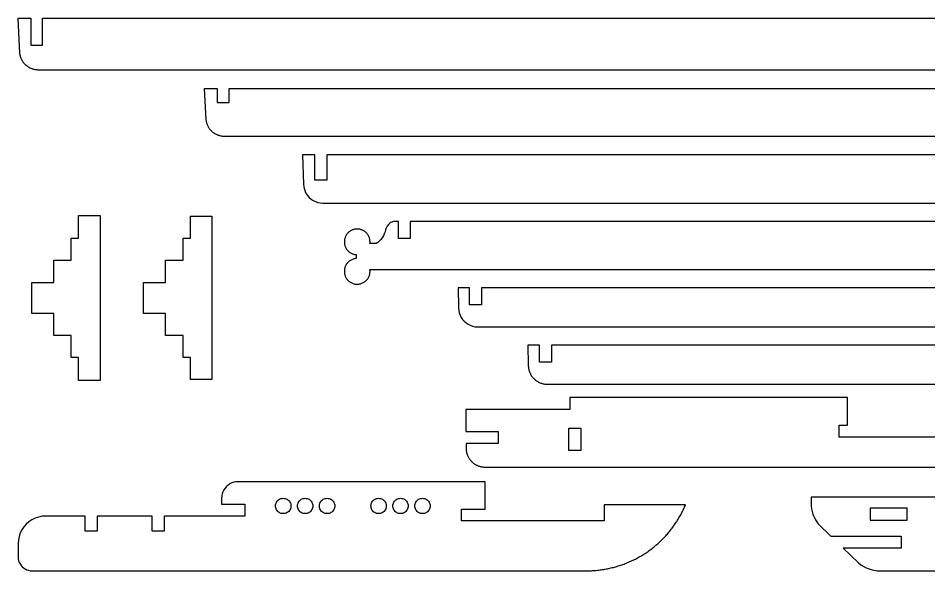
# Model space of a CAD drawing. Header units: millimetres. Extents: x -913 to 55, y -4 to 461.
# Drawn here: x -425.7 to -158.5, y 13 to 175.2 of the extents above; entities that cross this region are included whole.
import ezdxf

# ---------------------------------------------------------------- set-up
doc = ezdxf.new("R2010")
doc.units = ezdxf.units.MM
doc.header["$MEASUREMENT"] = 0
doc.layers.add('Inner_Cut', color=10, linetype='Continuous')

msp = doc.modelspace()

# ---------------------------------------------------------------- linework, layer by layer
for points in [[(-76.01, 160.04), (-419.71, 160.04), (-419.88, 160.04), (-420.05, 160.05), (-420.21, 160.06), (-420.38, 160.08), (-420.55, 160.1), (-420.71, 160.13), (-420.88, 160.16), (-421.04, 160.2), (-421.21, 160.24), (-421.37, 160.29), (-421.53, 160.35), (-421.69, 160.4), (-421.84, 160.47), (-422, 160.54), (-422.15, 160.61), (-422.3, 160.69), (-422.45, 160.77), (-422.59, 160.85), (-422.73, 160.95), (-422.87, 161.04), (-423.01, 161.14), (-423.14, 161.24), (-423.27, 161.35), (-423.4, 161.46), (-423.52, 161.58), (-423.64, 161.7), (-423.76, 161.82), (-423.87, 161.95), (-423.98, 162.08), (-424.08, 162.21), (-424.18, 162.35), (-424.28, 162.49), (-424.37, 162.63), (-424.46, 162.77), (-424.54, 162.92), (-424.62, 163.07), (-424.69, 163.22), (-424.76, 163.38), (-424.82, 163.53), (-424.88, 163.69), (-424.93, 163.85), (-424.98, 164.01), (-425.03, 164.17), (-425.06, 164.34), (-425.1, 164.5), (-425.13, 164.67), (-425.15, 164.84), (-425.17, 165), (-425.65, 175.25), (-421.98, 175.25), (-421.98, 167.29), (-418.48, 167.29), (-418.48, 175.25), (-131.91, 175.25)], [(-42.85, 140.51), (-365.04, 140.51), (-365.21, 140.52), (-365.38, 140.52), (-365.55, 140.54), (-365.71, 140.55), (-365.88, 140.58), (-366.05, 140.61), (-366.21, 140.64), (-366.38, 140.68), (-366.54, 140.72), (-366.7, 140.77), (-366.86, 140.82), (-367.02, 140.88), (-367.18, 140.95), (-367.33, 141.01), (-367.48, 141.09), (-367.63, 141.16), (-367.78, 141.25), (-367.93, 141.33), (-368.07, 141.42), (-368.21, 141.52), (-368.34, 141.62), (-368.48, 141.72), (-368.61, 141.83), (-368.73, 141.94), (-368.86, 142.06), (-368.98, 142.18), (-369.09, 142.3), (-369.2, 142.43), (-369.31, 142.55), (-369.41, 142.69), (-369.51, 142.82), (-369.61, 142.96), (-369.7, 143.1), (-369.79, 143.25), (-369.87, 143.4), (-369.95, 143.55), (-370.02, 143.7), (-370.09, 143.85), (-370.15, 144.01), (-370.21, 144.17), (-370.27, 144.33), (-370.31, 144.49), (-370.36, 144.65), (-370.4, 144.82), (-370.43, 144.98), (-370.46, 145.15), (-370.48, 145.31), (-370.5, 145.48), (-370.99, 154.65), (-367.31, 154.65), (-367.31, 150.46), (-363.81, 150.46), (-363.81, 154.65), (-77.24, 154.65)], [(-48.52, 135.13), (-335.09, 135.13), (-335.09, 127.71), (-338.59, 127.71), (-338.59, 135.13), (-342.26, 135.13), (-341.93, 126.49), (-341.87, 125.77), (-341.71, 125.06), (-341.47, 124.38), (-341.14, 123.73), (-340.73, 123.14), (-340.25, 122.6), (-339.7, 122.12), (-339.09, 121.72), (-338.44, 121.41), (-337.75, 121.18), (-337.04, 121.04), (-336.32, 120.99), (-23.44, 120.99)], [(-24.07, 115.61), (-310.63, 115.61), (-310.63, 110.61), (-314.13, 110.61), (-314.13, 115.61), (-315.54, 115.61), (-315.82, 115.51), (-316.09, 115.39), (-316.35, 115.24), (-316.6, 115.07), (-316.83, 114.88), (-317.04, 114.67), (-317.23, 114.44), (-317.4, 114.2), (-317.55, 113.94), (-317.68, 113.67), (-317.78, 113.39), (-317.86, 113.1), (-318.02, 112.5), (-318.25, 111.91), (-318.53, 111.34), (-318.86, 110.81), (-319.25, 110.31), (-319.68, 109.85), (-320.15, 109.44), (-320.66, 109.07), (-322.47, 109.07), (-322.45, 109.29), (-322.44, 109.51), (-322.44, 109.72), (-322.45, 109.94), (-322.48, 110.16), (-322.52, 110.38), (-322.57, 110.59), (-322.64, 110.8), (-322.71, 111), (-322.8, 111.2), (-322.9, 111.4), (-323.01, 111.59), (-323.13, 111.77), (-323.26, 111.94), (-323.4, 112.11), (-323.55, 112.27), (-323.71, 112.42), (-323.88, 112.56), (-324.06, 112.69), (-324.24, 112.81), (-324.43, 112.92), (-324.63, 113.01), (-324.83, 113.1), (-325.03, 113.17), (-325.24, 113.24), (-325.46, 113.29), (-325.67, 113.32), (-325.89, 113.35), (-326.11, 113.36), (-326.33, 113.36), (-326.54, 113.35), (-326.76, 113.32), (-326.98, 113.28), (-327.19, 113.23), (-327.4, 113.17), (-327.6, 113.09), (-327.8, 113.01), (-328, 112.91), (-328.19, 112.8), (-328.37, 112.68), (-328.55, 112.55), (-328.71, 112.41), (-328.87, 112.26), (-329.02, 112.1), (-329.16, 111.93), (-329.3, 111.75), (-329.42, 111.57), (-329.52, 111.38), (-329.62, 111.19), (-329.71, 110.99), (-329.78, 110.78), (-329.85, 110.57), (-329.9, 110.36), (-329.94, 110.14), (-329.96, 109.92), (-329.97, 109.71), (-329.97, 109.49), (-329.96, 109.27), (-329.94, 109.05), (-329.9, 108.84), (-329.85, 108.62), (-329.79, 108.41), (-329.71, 108.21), (-329.63, 108.01), (-329.53, 107.81), (-329.42, 107.62), (-329.3, 107.44), (-329.17, 107.26), (-329.03, 107.09), (-328.88, 106.94), (-328.72, 106.78), (-328.55, 106.64), (-328.38, 106.51), (-328.2, 106.39), (-328.01, 106.28), (-327.81, 106.18), (-327.61, 106.1), (-327.41, 106.02), (-327.2, 105.96), (-326.99, 105.9), (-326.77, 105.87), (-326.55, 105.84), (-326.55, 104.7), (-326.77, 104.67), (-326.99, 104.63), (-327.2, 104.58), (-327.41, 104.52), (-327.61, 104.44), (-327.81, 104.36), (-328.01, 104.26), (-328.2, 104.15), (-328.38, 104.03), (-328.55, 103.89), (-328.72, 103.75), (-328.88, 103.6), (-329.03, 103.44), (-329.17, 103.28), (-329.3, 103.1), (-329.42, 102.92), (-329.53, 102.73), (-329.63, 102.53), (-329.71, 102.33), (-329.79, 102.12), (-329.85, 101.91), (-329.9, 101.7), (-329.94, 101.49), (-329.96, 101.27), (-329.97, 101.05), (-329.97, 100.83), (-329.96, 100.61), (-329.94, 100.4), (-329.9, 100.18), (-329.85, 99.97), (-329.78, 99.76), (-329.71, 99.55), (-329.62, 99.35), (-329.52, 99.16), (-329.42, 98.97), (-329.3, 98.78), (-329.16, 98.61), (-329.02, 98.44), (-328.87, 98.28), (-328.71, 98.13), (-328.55, 97.99), (-328.37, 97.86), (-328.19, 97.74), (-328, 97.63), (-327.8, 97.53), (-327.6, 97.45), (-327.4, 97.37), (-327.19, 97.31), (-326.98, 97.26), (-326.76, 97.22), (-326.54, 97.19), (-326.33, 97.18), (-326.11, 97.18), (-325.89, 97.19), (-325.67, 97.22), (-325.46, 97.25), (-325.24, 97.3), (-325.03, 97.36), (-324.83, 97.44), (-324.63, 97.52), (-324.43, 97.62), (-324.24, 97.73), (-324.06, 97.85), (-323.88, 97.98), (-323.71, 98.12), (-323.55, 98.27), (-323.4, 98.43), (-323.26, 98.59), (-323.13, 98.77), (-323.01, 98.95), (-322.9, 99.14), (-322.8, 99.34), (-322.71, 99.54), (-322.64, 99.74), (-322.57, 99.95), (-322.52, 100.16), (-322.48, 100.38), (-322.45, 100.6), (-322.44, 100.81), (-322.44, 101.03), (-322.45, 101.25), (-322.47, 101.47), (-8.67, 101.47)], [(-3.16, 96.08), (-289.72, 96.08), (-289.72, 91.09), (-293.22, 91.09), (-293.22, 96.08), (-296.63, 96.08), (-296.47, 90.16), (-296.41, 89.44), (-296.26, 88.74), (-296.01, 88.07), (-295.69, 87.43), (-295.29, 86.84), (-294.81, 86.3), (-294.28, 85.82), (-293.68, 85.42), (-293.04, 85.1), (-292.37, 84.86), (-291.67, 84.7), (-290.95, 84.64), (3.89, 84.64)], [(17.36, 79.25), (-269.21, 79.25), (-269.21, 74.26), (-272.71, 74.26), (-272.71, 79.25), (-276.12, 79.25), (-276, 73.4), (-276, 73.16), (-275.99, 72.92), (-275.96, 72.67), (-275.93, 72.43), (-275.88, 72.19), (-275.82, 71.96), (-275.76, 71.72), (-275.68, 71.49), (-275.59, 71.26), (-275.5, 71.04), (-275.39, 70.82), (-275.28, 70.61), (-275.15, 70.4), (-275.02, 70.2), (-274.87, 70), (-274.72, 69.81), (-274.56, 69.63), (-274.4, 69.45), (-274.22, 69.28), (-274.04, 69.12), (-273.85, 68.97), (-273.65, 68.82), (-273.45, 68.69), (-273.24, 68.56), (-273.03, 68.44), (-272.81, 68.33), (-272.59, 68.24), (-272.36, 68.15), (-272.13, 68.07), (-271.9, 68), (-271.66, 67.94), (-271.43, 67.89), (-271.19, 67.86), (-270.94, 67.83), (-270.7, 67.81), (-270.46, 67.81), (24.4, 67.81)], [(-147.97, 52.3), (-184.76, 52.3), (-184.76, 55.8), (-182.34, 55.8), (-182.34, 63.87), (-263.84, 63.87), (-263.84, 60.41), (-294.35, 60.41), (-294.33, 53.91), (-284.83, 53.91), (-284.83, 50.41), (-294.28, 50.41), (-294.26, 49.17), (-294.26, 48.98), (-294.26, 48.8), (-294.25, 48.62), (-294.23, 48.43), (-294.21, 48.25), (-294.18, 48.07), (-294.14, 47.89), (-294.1, 47.71), (-294.05, 47.53), (-294, 47.35), (-293.94, 47.18), (-293.88, 47.01), (-293.81, 46.84), (-293.73, 46.67), (-293.65, 46.5), (-293.56, 46.34), (-293.47, 46.18), (-293.37, 46.02), (-293.27, 45.87), (-293.16, 45.72), (-293.05, 45.58), (-292.93, 45.43), (-292.81, 45.3), (-292.68, 45.16), (-292.55, 45.03), (-292.42, 44.91), (-292.28, 44.79), (-292.14, 44.67), (-291.99, 44.56), (-291.84, 44.45), (-291.68, 44.35), (-291.53, 44.26), (-291.37, 44.16), (-291.2, 44.08), (-291.04, 44), (-290.87, 43.93), (-290.7, 43.86), (-290.53, 43.79), (-290.35, 43.74), (-290.17, 43.69), (-289.99, 43.64), (-289.81, 43.6), (-289.63, 43.57), (-289.45, 43.54), (-289.27, 43.52), (-289.08, 43.5), (-288.9, 43.49), (-288.72, 43.49), (26, 43.49)], [(-141.65, 34.63), (-193.01, 34.63), (-193.01, 32.05), (-192.93, 31.21), (-192.53, 29.69), (-191.78, 28.03), (-190.92, 26.78), (-187.24, 23.2), (-166.66, 23.2), (-166.66, 19.7), (-183.61, 19.7), (-179.16, 15.41), (-178.41, 14.8), (-176.88, 13.93), (-175.16, 13.31), (-173.68, 13.05), (-173.28, 13.04), (26, 13.04)]]:
    msp.add_lwpolyline(points)
for points in [[(-415.2, 88.56), (-421.66, 88.56), (-421.66, 97.71), (-415.2, 97.71), (-415.2, 104.18), (-410.09, 104.18), (-410.09, 110.64), (-407.93, 110.64), (-407.93, 117.37), (-401.59, 117.37), (-401.59, 68.91), (-407.93, 68.91), (-407.93, 75.64), (-410.09, 75.64), (-410.09, 82.1), (-415.2, 82.1)], [(-382.42, 88.56), (-388.88, 88.56), (-388.88, 97.71), (-382.42, 97.71), (-382.42, 104.18), (-377.3, 104.18), (-377.3, 110.64), (-375.15, 110.64), (-375.15, 117.1), (-368.81, 117.1), (-368.81, 69.18), (-375.15, 69.18), (-375.15, 75.64), (-377.3, 75.64), (-377.3, 82.1), (-382.42, 82.1)], [(-417.62, 29.1), (-418.67, 29.03), (-419.7, 28.83), (-420.69, 28.49), (-421.64, 28.03), (-422.51, 27.44), (-423.3, 26.75), (-423.99, 25.96), (-424.58, 25.09), (-425.04, 24.14), (-425.38, 23.15), (-425.58, 22.12), (-425.65, 21.07), (-425.65, 17.05), (-425.62, 16.53), (-425.52, 16.02), (-425.35, 15.52), (-425.11, 15.05), (-424.82, 14.61), (-424.48, 14.22), (-424.08, 13.87), (-423.65, 13.58), (-423.17, 13.34), (-422.68, 13.18), (-422.16, 13.07), (-421.64, 13.04), (-258.95, 13.04), (-258.59, 13.04), (-258.23, 13.05), (-257.86, 13.06), (-257.5, 13.07), (-257.14, 13.09), (-256.77, 13.11), (-256.41, 13.14), (-256.05, 13.17), (-255.69, 13.21), (-255.33, 13.25), (-254.97, 13.29), (-254.6, 13.34), (-254.25, 13.39), (-253.89, 13.45), (-253.53, 13.51), (-253.17, 13.57), (-252.81, 13.64), (-252.46, 13.72), (-252.1, 13.79), (-251.75, 13.87), (-251.39, 13.96), (-251.04, 14.05), (-250.69, 14.14), (-250.34, 14.24), (-249.99, 14.34), (-249.64, 14.45), (-249.3, 14.56), (-248.95, 14.67), (-248.61, 14.79), (-248.27, 14.91), (-247.92, 15.03), (-247.58, 15.16), (-247.25, 15.3), (-246.91, 15.43), (-246.57, 15.57), (-246.24, 15.72), (-245.91, 15.87), (-245.58, 16.02), (-245.25, 16.18), (-244.93, 16.34), (-244.6, 16.5), (-244.28, 16.67), (-243.96, 16.84), (-243.64, 17.01), (-243.32, 17.19), (-243.01, 17.37), (-242.7, 17.56), (-242.39, 17.75), (-242.08, 17.94), (-241.77, 18.14), (-241.47, 18.34), (-241.17, 18.54), (-240.87, 18.75), (-240.57, 18.96), (-240.28, 19.17), (-239.99, 19.39), (-239.7, 19.61), (-239.41, 19.83), (-239.13, 20.06), (-238.85, 20.29), (-238.57, 20.53), (-238.29, 20.76), (-238.02, 21), (-237.75, 21.25), (-237.48, 21.49), (-237.22, 21.74), (-236.96, 21.99), (-236.7, 22.25), (-236.44, 22.51), (-236.19, 22.77), (-235.94, 23.03), (-235.69, 23.3), (-235.45, 23.57), (-235.21, 23.84), (-234.97, 24.12), (-234.74, 24.4), (-234.51, 24.68), (-234.28, 24.96), (-234.06, 25.25), (-233.83, 25.53), (-233.62, 25.83), (-233.4, 26.12), (-233.19, 26.41), (-232.98, 26.71), (-232.78, 27.01), (-232.58, 27.32), (-232.38, 27.62), (-232.19, 27.93), (-232, 28.24), (-231.81, 28.55), (-231.63, 28.87), (-231.45, 29.18), (-231.28, 29.5), (-231.11, 29.82), (-230.94, 30.14), (-230.77, 30.47), (-230.61, 30.79), (-230.46, 31.12), (-230.3, 31.45), (-230.15, 31.78), (-230.01, 32.12), (-229.87, 32.45), (-253.79, 32.45), (-253.79, 27.66), (-295.64, 27.66), (-295.64, 31.16), (-288.69, 31.16), (-288.69, 39.18), (-361.16, 39.18), (-361.79, 39.14), (-362.4, 39.02), (-363, 38.82), (-363.56, 38.54), (-364.09, 38.19), (-364.56, 37.77), (-364.98, 37.3), (-365.33, 36.78), (-365.61, 36.21), (-365.81, 35.61), (-365.93, 35), (-365.97, 34.37), (-365.97, 32.61), (-359.16, 32.61), (-359.16, 29.11), (-382.81, 29.11), (-382.81, 24.7), (-386.31, 24.7), (-386.31, 29.11), (-402.48, 29.11), (-402.48, 24.7), (-405.98, 24.7), (-405.98, 29.11)]]:
    msp.add_lwpolyline(points, close=True)
at = {"layer": 'Inner_Cut'}
for points in [[(-260.61, 48.32), (-264.11, 48.32), (-264.11, 54.94), (-260.61, 54.94)], [(-347.31, 34.25), (-347.03, 34.15), (-346.77, 34.02), (-346.53, 33.86), (-346.3, 33.66), (-346.11, 33.44), (-345.95, 33.2), (-345.81, 32.93), (-345.72, 32.65), (-345.66, 32.36), (-345.64, 32.07), (-345.66, 31.78), (-345.72, 31.49), (-345.81, 31.21), (-345.95, 30.94), (-346.11, 30.7), (-346.3, 30.48), (-346.53, 30.28), (-346.77, 30.12), (-347.03, 29.99), (-347.31, 29.89), (-347.6, 29.84), (-347.9, 29.82), (-348.19, 29.84), (-348.48, 29.89), (-348.76, 29.99), (-349.02, 30.12), (-349.27, 30.28), (-349.49, 30.48), (-349.69, 30.7), (-349.85, 30.94), (-349.98, 31.21), (-350.08, 31.49), (-350.13, 31.78), (-350.15, 32.07), (-350.13, 32.36), (-350.08, 32.65), (-349.98, 32.93), (-349.85, 33.2), (-349.69, 33.44), (-349.49, 33.66), (-349.27, 33.86), (-349.02, 34.02), (-348.76, 34.15), (-348.48, 34.25), (-348.19, 34.31), (-347.9, 34.32), (-347.6, 34.31)], [(-341.76, 29.84), (-342.05, 29.89), (-342.33, 29.99), (-342.6, 30.12), (-342.84, 30.28), (-343.06, 30.48), (-343.26, 30.7), (-343.42, 30.94), (-343.55, 31.21), (-343.65, 31.49), (-343.71, 31.78), (-343.73, 32.07), (-343.71, 32.36), (-343.65, 32.65), (-343.55, 32.93), (-343.42, 33.2), (-343.26, 33.44), (-343.06, 33.66), (-342.84, 33.86), (-342.6, 34.02), (-342.33, 34.15), (-342.05, 34.25), (-341.76, 34.31), (-341.47, 34.32), (-341.18, 34.31), (-340.89, 34.25), (-340.61, 34.15), (-340.34, 34.02), (-340.1, 33.86), (-339.88, 33.66), (-339.68, 33.44), (-339.52, 33.2), (-339.39, 32.93), (-339.29, 32.65), (-339.24, 32.36), (-339.22, 32.07), (-339.24, 31.78), (-339.29, 31.49), (-339.39, 31.21), (-339.52, 30.94), (-339.68, 30.7), (-339.88, 30.48), (-340.1, 30.28), (-340.34, 30.12), (-340.61, 29.99), (-340.89, 29.89), (-341.18, 29.84), (-341.47, 29.82)], [(-333.45, 30.48), (-333.67, 30.28), (-333.92, 30.12), (-334.18, 29.99), (-334.46, 29.89), (-334.75, 29.84), (-335.04, 29.82), (-335.34, 29.84), (-335.63, 29.89), (-335.91, 29.99), (-336.17, 30.12), (-336.42, 30.28), (-336.64, 30.48), (-336.83, 30.7), (-337, 30.94), (-337.13, 31.21), (-337.22, 31.49), (-337.28, 31.78), (-337.3, 32.07), (-337.28, 32.36), (-337.22, 32.65), (-337.13, 32.93), (-337, 33.2), (-336.83, 33.44), (-336.64, 33.66), (-336.42, 33.86), (-336.17, 34.02), (-335.91, 34.15), (-335.63, 34.25), (-335.34, 34.31), (-335.04, 34.32), (-334.75, 34.31), (-334.46, 34.25), (-334.18, 34.15), (-333.92, 34.02), (-333.67, 33.86), (-333.45, 33.66), (-333.26, 33.44), (-333.09, 33.2), (-332.96, 32.93), (-332.87, 32.65), (-332.81, 32.36), (-332.79, 32.07), (-332.81, 31.78), (-332.87, 31.49), (-332.96, 31.21), (-333.09, 30.94), (-333.26, 30.7)], [(-317.66, 32.07), (-317.68, 31.78), (-317.74, 31.49), (-317.83, 31.21), (-317.96, 30.94), (-318.13, 30.7), (-318.32, 30.48), (-318.54, 30.28), (-318.79, 30.12), (-319.05, 29.99), (-319.33, 29.89), (-319.62, 29.84), (-319.91, 29.82), (-320.21, 29.84), (-320.5, 29.89), (-320.78, 29.99), (-321.04, 30.12), (-321.29, 30.28), (-321.51, 30.48), (-321.7, 30.7), (-321.87, 30.94), (-322, 31.21), (-322.09, 31.49), (-322.15, 31.78), (-322.17, 32.07), (-322.15, 32.36), (-322.09, 32.65), (-322, 32.93), (-321.87, 33.2), (-321.7, 33.44), (-321.51, 33.66), (-321.29, 33.86), (-321.04, 34.02), (-320.78, 34.15), (-320.5, 34.25), (-320.21, 34.31), (-319.91, 34.32), (-319.62, 34.31), (-319.33, 34.25), (-319.05, 34.15), (-318.79, 34.02), (-318.54, 33.86), (-318.32, 33.66), (-318.13, 33.44), (-317.96, 33.2), (-317.83, 32.93), (-317.74, 32.65), (-317.68, 32.36)], [(-311.23, 32.07), (-311.25, 31.78), (-311.31, 31.49), (-311.4, 31.21), (-311.54, 30.94), (-311.7, 30.7), (-311.89, 30.48), (-312.12, 30.28), (-312.36, 30.12), (-312.62, 29.99), (-312.9, 29.89), (-313.19, 29.84), (-313.49, 29.82), (-313.78, 29.84), (-314.07, 29.89), (-314.35, 29.99), (-314.61, 30.12), (-314.86, 30.28), (-315.08, 30.48), (-315.28, 30.7), (-315.44, 30.94), (-315.57, 31.21), (-315.66, 31.49), (-315.72, 31.78), (-315.74, 32.07), (-315.72, 32.36), (-315.66, 32.65), (-315.57, 32.93), (-315.44, 33.2), (-315.28, 33.44), (-315.08, 33.66), (-314.86, 33.86), (-314.61, 34.02), (-314.35, 34.15), (-314.07, 34.25), (-313.78, 34.31), (-313.49, 34.32), (-313.19, 34.31), (-312.9, 34.25), (-312.62, 34.15), (-312.36, 34.02), (-312.12, 33.86), (-311.89, 33.66), (-311.7, 33.44), (-311.54, 33.2), (-311.4, 32.93), (-311.31, 32.65), (-311.25, 32.36)], [(-304.81, 32.07), (-304.83, 31.78), (-304.88, 31.49), (-304.98, 31.21), (-305.11, 30.94), (-305.27, 30.7), (-305.47, 30.48), (-305.69, 30.28), (-305.93, 30.12), (-306.2, 29.99), (-306.48, 29.89), (-306.77, 29.84), (-307.06, 29.82), (-307.35, 29.84), (-307.64, 29.89), (-307.92, 29.99), (-308.19, 30.12), (-308.43, 30.28), (-308.65, 30.48), (-308.85, 30.7), (-309.01, 30.94), (-309.14, 31.21), (-309.24, 31.49), (-309.3, 31.78), (-309.31, 32.07), (-309.3, 32.36), (-309.24, 32.65), (-309.14, 32.93), (-309.01, 33.2), (-308.85, 33.44), (-308.65, 33.66), (-308.43, 33.86), (-308.19, 34.02), (-307.92, 34.15), (-307.64, 34.25), (-307.35, 34.31), (-307.06, 34.32), (-306.77, 34.31), (-306.48, 34.25), (-306.2, 34.15), (-305.93, 34.02), (-305.69, 33.86), (-305.47, 33.66), (-305.27, 33.44), (-305.11, 33.2), (-304.98, 32.93), (-304.88, 32.65), (-304.83, 32.36)], [(-175.67, 31.4), (-175.67, 27.9), (-164.9, 27.9), (-164.9, 31.4)]]:
    msp.add_lwpolyline(points, close=True, dxfattribs=at)

doc.saveas('drawing.dxf')
